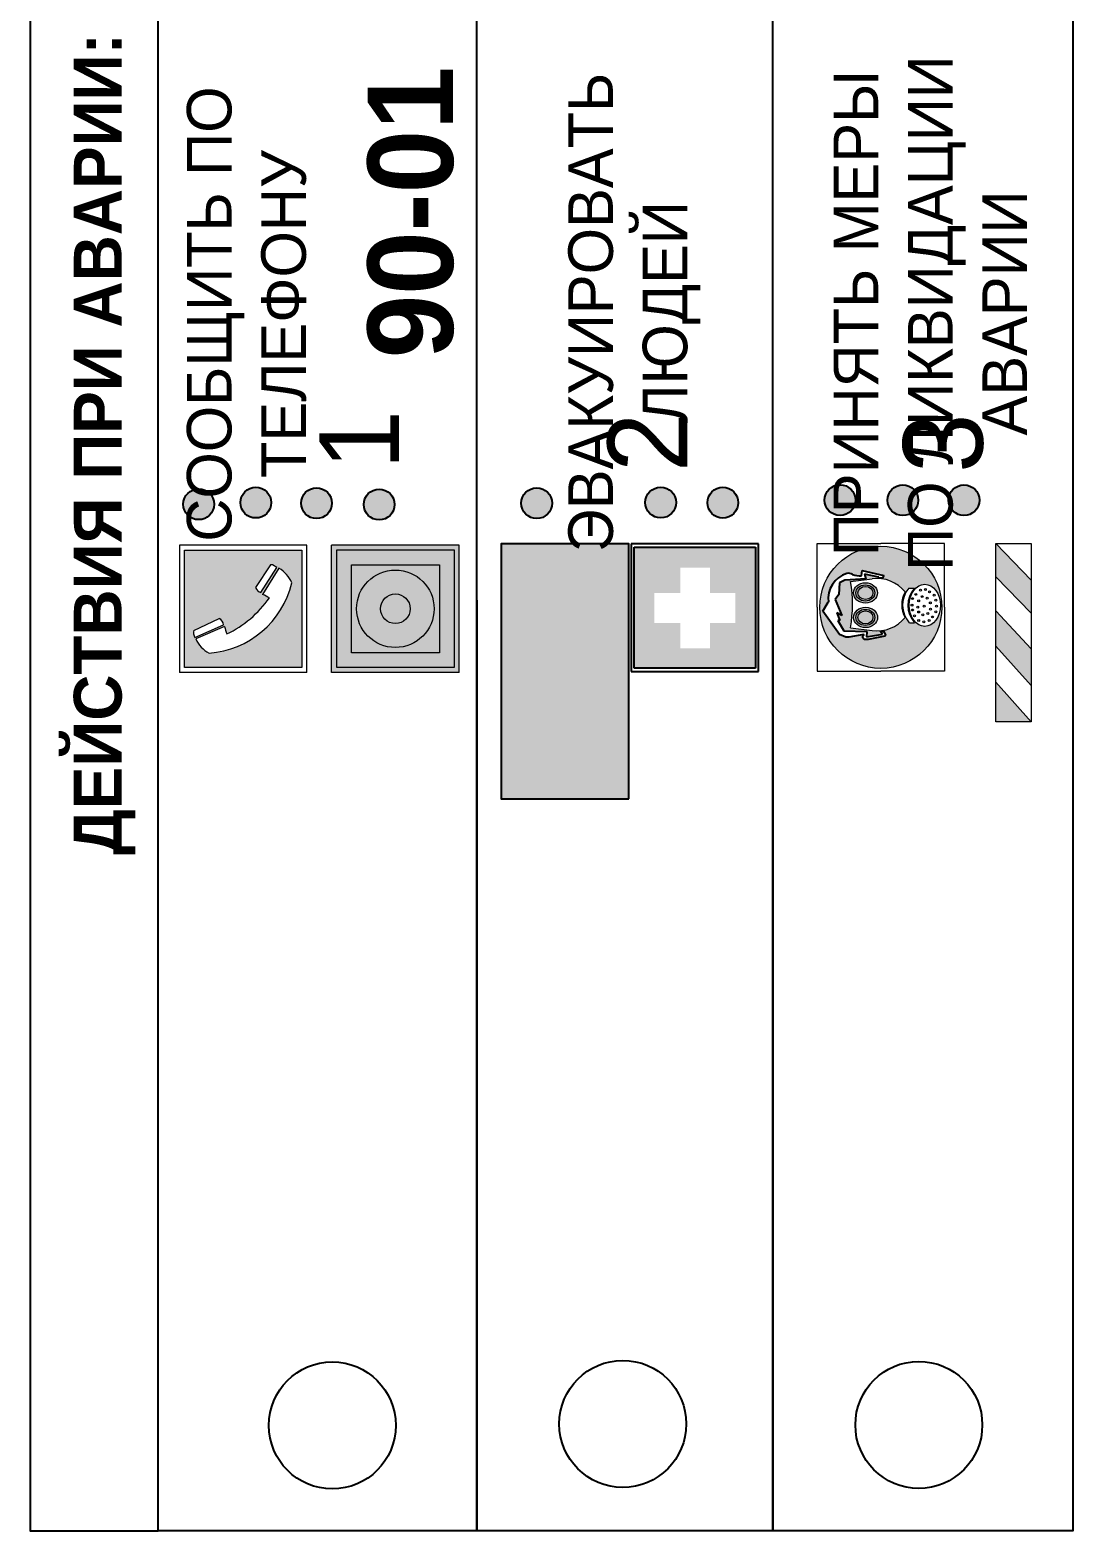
# Model space of a CAD drawing. Header units: millimetres. Extents: x 13114 to 67229, y 22859 to 38520.
# Drawn here: x 19769.4 to 19834.9, y 30333 to 30427.3 of the extents above; entities that cross this region are included whole.
import ezdxf

# ---------------------------------------------------------------- set-up
doc = ezdxf.new("R2010")
doc.units = ezdxf.units.MM
doc.styles.add('обычный', font='arial.ttf')

# ---------------------------------------------------------------- blocks, each defined once
blk = doc.blocks.new('A$C38D26F80')
h = blk.add_hatch(color=5)
h.dxf.hatch_style = 1
h.paths.add_polyline_path([(-8.77, -4.48, 1), (-0.19, -4.48, 1)])
h.paths.add_polyline_path([(-6.75, -3.58), (-6.75, -3.31), (-6.62, -3.22), (-6.5, -3.22), (-6.42, -3.3), (-6.39, -3.28), (-6.59, -2.23), (-6.59, -2.01), (-6.38, -1.58), (-4.76, -0.4), (-4.13, -0.79, -0.362848), (-2.1, -2.1, -0.201049), (-2.17, -2.48, 0.085434), (-2.26, -3.13), (-1.9, -3.16), (-2.25, -4.7), (-2.4, -4.59), (-2.43, -4.34), (-2.36, -4.34), (-2.14, -3.34), (-2.47, -3.42), (-2.58, -1.95), (-2.77, -1.58), (-3.58, -1.52), (-3.92, -1.26), (-5.05, -1.73), (-4.87, -1.39), (-5.41, -1.6), (-5.41, -1.46), (-6.13, -1.87), (-6.18, -3.5), (-6.56, -3.47), (-6.37, -4.59), (-6.16, -4.43), (-6.16, -4.66), (-6.36, -4.79), (-6.37, -4.8), (-6.51, -4.76)], flags=16)
h.paths.add_polyline_path([(-6.51, -4.76), (-6.36, -4.79), (-6.37, -4.8)], flags=0)
h.paths.add_polyline_path([(-5.92, -2.34, 0.089508), (-2.67, -2.35), (-2.48, -3.88, -0.268602), (-3.4, -6.18, 0.262449), (-5.2, -6.18, -0.268602), (-6.11, -3.88)], flags=16)
edge = h.paths.add_edge_path(flags=16)
edge.add_ellipse((-5.19, -3.41), major_axis=(0, 0.842), ratio=0.848992, start_angle=0, end_angle=360)
edge = h.paths.add_edge_path(flags=0)
edge.add_ellipse((-5.19, -3.39), major_axis=(0, 0.665), ratio=0.853798, start_angle=0, end_angle=360)
edge = h.paths.add_edge_path(flags=0)
edge.add_ellipse((-5.19, -3.4), major_axis=(0, 0.528), ratio=0.864094, start_angle=0, end_angle=360)
edge = h.paths.add_edge_path(flags=16)
edge.add_ellipse((-3.47, -3.4), major_axis=(0, 0.842), ratio=0.848992, start_angle=0, end_angle=360)
h.paths.add_polyline_path([(-3.13, -6.45), (-3.13, -6.84, 0.383174), (-5.57, -6.85), (-5.57, -6.49, -0.369952)], flags=16)
edge = h.paths.add_edge_path(flags=0)
edge.add_ellipse((-3.47, -3.39), major_axis=(0, 0.665), ratio=0.853798, start_angle=0, end_angle=360)
edge = h.paths.add_edge_path(flags=0)
edge.add_ellipse((-3.47, -3.4), major_axis=(0, 0.528), ratio=0.864094, start_angle=0, end_angle=360)
edge = h.paths.add_edge_path(flags=16)
edge.add_ellipse((-4.34, -7.57), major_axis=(-1.48, 0), ratio=0.744955, start_angle=0, end_angle=360)
h.paths.add_polyline_path([(-5.01, -6.85, -1), (-5.15, -6.85, -1)], flags=0)
h.paths.add_polyline_path([(-5.33, -7.14, -1), (-5.47, -7.14, -1)], flags=0)
h.paths.add_polyline_path([(-4.61, -6.71, -1), (-4.74, -6.71, -1)], flags=16)
h.paths.add_polyline_path([(-5.43, -7.51, -1), (-5.57, -7.51, -1)], flags=0)
h.paths.add_polyline_path([(-4.26, -6.67, -1), (-4.4, -6.67, -1)], flags=16)
h.paths.add_polyline_path([(-4.74, -7.14, -1), (-4.88, -7.14, -1)], flags=0)
h.paths.add_polyline_path([(-4.93, -7.43, -1), (-5.07, -7.43, -1)], flags=0)
h.paths.add_polyline_path([(-4.41, -7.07, -1), (-4.54, -7.07, -1)], flags=0)
h.paths.add_polyline_path([(-5.33, -7.87, -1), (-5.46, -7.87, -1)], flags=0)
h.paths.add_polyline_path([(-3.8, -6.71, -1), (-3.94, -6.71, -1)], flags=16)
h.paths.add_polyline_path([(-4.85, -7.78, -1), (-4.98, -7.78, -1)], flags=0)
h.paths.add_polyline_path([(-3.96, -7.14, -1), (-4.1, -7.14, -1)], flags=0)
h.paths.add_polyline_path([(-4.33, -7.53, -1), (-4.47, -7.53, -1)], flags=0)
h.paths.add_polyline_path([(-5.09, -8.12, -1), (-5.23, -8.12, -1)], flags=0)
h.paths.add_polyline_path([(-3.5, -6.94, -1), (-3.64, -6.94, -1)], flags=0)
h.paths.add_polyline_path([(-4.54, -7.97, -1), (-4.68, -7.97, -1)], flags=0)
h.paths.add_polyline_path([(-3.66, -7.39, -1), (-3.8, -7.39, -1)], flags=0)
h.paths.add_polyline_path([(-4.73, -8.35, -1), (-4.86, -8.35, -1)], flags=0)
h.paths.add_polyline_path([(-4.09, -7.96, -1), (-4.23, -7.96, -1)], flags=0)
h.paths.add_polyline_path([(-3.77, -7.74, -1), (-3.91, -7.74, -1)], flags=0)
h.paths.add_polyline_path([(-3.22, -7.27, -1), (-3.35, -7.27, -1)], flags=0)
h.paths.add_polyline_path([(-4.34, -8.4, -1), (-4.47, -8.4, -1)], flags=0)
h.paths.add_polyline_path([(-3.16, -7.61, -1), (-3.3, -7.61, -1)], flags=0)
h.paths.add_polyline_path([(-3.9, -8.35, -1), (-4.04, -8.35, -1)], flags=0)
h.paths.add_polyline_path([(-3.32, -7.91, -1), (-3.46, -7.91, -1)], flags=0)
h.paths.add_polyline_path([(-3.55, -8.23, -1), (-3.69, -8.23, -1)], flags=0)
at = {"color": 5, "lineweight": 5}
for p, q in [((-4.48, 0), (-8.96, 0)), ((-8.96, 0), (-8.96, -4.48)), ((-4.48, 0), (0, 0)), ((0, 0), (0, -4.48)), ((-6.38, -1.58), (-4.76, -0.4)), ((-4.76, -0.4), (-4.13, -0.79)), ((-6.59, -2.01), (-6.38, -1.58)), ((-6.59, -2.23), (-6.59, -2.01)), ((-6.13, -1.87), (-6.18, -3.5)), ((-5.41, -1.46), (-6.13, -1.87)), ((-4.87, -1.39), (-5.41, -1.6)), ((-5.41, -1.6), (-5.41, -1.46)), ((-3.92, -1.26), (-5.05, -1.73)), ((-5.05, -1.73), (-4.87, -1.39)), ((-3.58, -1.52), (-3.92, -1.26)), ((-2.77, -1.58), (-3.58, -1.52)), ((-2.58, -1.95), (-2.77, -1.58)), ((-2.47, -3.42), (-2.58, -1.95)), ((-6.39, -3.28), (-6.59, -2.23)), ((-5.92, -2.34), (-6.11, -3.88)), ((-2.67, -2.34), (-2.48, -3.88)), ((-1.9, -3.16), (-2.26, -3.13)), ((-2.25, -4.7), (-1.9, -3.16)), ((-6.75, -3.31), (-6.62, -3.22)), ((-6.75, -3.58), (-6.75, -3.31)), ((-6.51, -4.76), (-6.75, -3.58)), ((-6.62, -3.22), (-6.5, -3.22)), ((-6.18, -3.5), (-6.56, -3.47)), ((-6.56, -3.47), (-6.37, -4.59)), ((-6.5, -3.22), (-6.42, -3.3)), ((-6.42, -3.3), (-6.39, -3.28)), ((-2.14, -3.34), (-2.47, -3.42)), ((-2.36, -4.34), (-2.14, -3.34)), ((-8.96, -8.96), (-8.96, -4.48)), ((-6.37, -4.8), (-6.51, -4.76)), ((-6.37, -4.59), (-6.16, -4.43)), ((-6.16, -4.66), (-6.37, -4.8)), ((-6.16, -4.43), (-6.16, -4.66)), ((-2.43, -4.34), (-2.4, -4.59)), ((-2.43, -4.34), (-2.36, -4.34)), ((-2.4, -4.59), (-2.25, -4.7)), ((0, -8.96), (0, -4.48)), ((-5.57, -6.49), (-5.57, -6.85)), ((-3.13, -6.45), (-3.13, -6.84)), ((-4.48, -8.96), (-8.96, -8.96)), ((-4.48, -8.96), (0, -8.96))]:
    blk.add_line(p, q, dxfattribs=at)
at = {"color": 5}
for p, q in [((-6.38, -1.58), (-4.76, -0.4)), ((-4.76, -0.4), (-4.13, -0.79)), ((-6.59, -2.01), (-6.38, -1.58)), ((-6.59, -2.23), (-6.59, -2.01)), ((-6.13, -1.87), (-6.18, -3.5)), ((-5.41, -1.46), (-6.13, -1.87)), ((-4.87, -1.39), (-5.41, -1.6)), ((-5.41, -1.6), (-5.41, -1.46)), ((-3.92, -1.26), (-5.05, -1.73)), ((-5.05, -1.73), (-4.87, -1.39)), ((-3.58, -1.52), (-3.92, -1.26)), ((-2.77, -1.58), (-3.58, -1.52)), ((-2.58, -1.95), (-2.77, -1.58)), ((-2.47, -3.42), (-2.58, -1.95)), ((-6.39, -3.28), (-6.59, -2.23)), ((-2.26, -3.13), (-1.9, -3.16)), ((-1.9, -3.16), (-2.25, -4.7)), ((-6.75, -3.31), (-6.62, -3.22)), ((-6.75, -3.58), (-6.75, -3.31)), ((-6.51, -4.76), (-6.75, -3.58)), ((-6.62, -3.22), (-6.5, -3.22)), ((-6.18, -3.5), (-6.56, -3.47)), ((-6.56, -3.47), (-6.37, -4.59)), ((-6.5, -3.22), (-6.42, -3.3)), ((-6.42, -3.3), (-6.39, -3.28)), ((-2.14, -3.34), (-2.47, -3.42)), ((-2.36, -4.34), (-2.14, -3.34)), ((-6.37, -4.8), (-6.51, -4.76)), ((-6.36, -4.79), (-6.51, -4.76)), ((-6.37, -4.59), (-6.16, -4.43)), ((-6.16, -4.66), (-6.37, -4.8)), ((-6.16, -4.66), (-6.36, -4.79)), ((-6.16, -4.43), (-6.16, -4.66)), ((-2.4, -4.59), (-2.43, -4.34)), ((-2.43, -4.34), (-2.36, -4.34)), ((-2.25, -4.7), (-2.4, -4.59))]:
    blk.add_line(p, q, dxfattribs=at)
at = {"color": 5, "lineweight": 5}
for centre, radius in [((-4.48, -4.48), 4.29), ((-5.4, -7.14), 0.0678), ((-5.08, -6.85), 0.0678), ((-5, -7.43), 0.0678), ((-4.81, -7.14), 0.0678), ((-4.67, -6.71), 0.0678), ((-4.47, -7.07), 0.0678), ((-4.33, -6.67), 0.0678), ((-4.03, -7.14), 0.0678), ((-3.87, -6.71), 0.0678), ((-3.73, -7.39), 0.0678), ((-3.57, -6.94), 0.0678), ((-3.28, -7.27), 0.0678), ((-5.5, -7.51), 0.0678), ((-5.4, -7.87), 0.0678), ((-5.16, -8.12), 0.0678), ((-4.91, -7.78), 0.0678), ((-4.79, -8.35), 0.0678), ((-4.61, -7.97), 0.0678), ((-4.4, -7.53), 0.0678), ((-4.4, -8.4), 0.0678), ((-4.16, -7.96), 0.0678), ((-3.97, -8.35), 0.0678), ((-3.84, -7.74), 0.0678), ((-3.62, -8.23), 0.0678), ((-3.39, -7.91), 0.0678), ((-3.23, -7.61), 0.0678)]:
    blk.add_circle(centre, radius, dxfattribs=at)
at = {"color": 5}
for centre, radius, start, end in [((-3.89, -2.66), 1.88, 17.387, 97.1599), ((-2.6, -2.2), 0.511, 326.3906, 11.8614), ((-0.35, -3.07), 1.91, 162.2553, 181.7878)]:
    blk.add_arc(centre, radius, start, end, dxfattribs=at)
at = {"color": 5, "lineweight": 5}
for centre, radius, start, end in [((-2.6, -2.2), 0.513, 326.4781, 11.7739), ((-4.28, 6.66), 9.15, 259.6987, 280.1569), ((-0.47, -3.05), 1.79, 161.5846, 182.4584), ((-3.66, -4.24), 2.47, 171.573, 231.7124), ((-4.93, -4.24), 2.47, 308.2876, 8.427), ((-4.33, -7.88), 1.87, 50.358, 131.5662), ((-4.3, -7.78), 1.83, 60.5889, 119.4111), ((-4.34, -8.2), 1.82, 48.4943, 132.3565)]:
    blk.add_arc(centre, radius, start, end, dxfattribs=at)
for centre, major_axis, ratio in [((-5.19, -3.41), (0, 0.842), 0.848992), ((-5.19, -3.39), (0, 0.665), 0.853798), ((-5.19, -3.4), (0, 0.528), 0.864094), ((-3.47, -3.4), (0, 0.842), 0.848992), ((-3.47, -3.39), (0, 0.665), 0.853798), ((-3.47, -3.4), (0, 0.528), 0.864094), ((-4.34, -7.57), (-1.48, 0), 0.744955)]:
    blk.add_ellipse(centre, major_axis=major_axis, ratio=ratio, dxfattribs=at)
blk = doc.blocks.new('A$C47DD6509')
at = {"lineweight": 5}
for points in [[(-8.691, 0), (-11.193, 0), (-11.193, -2.219)], [(-4.218, 0), (-6.447, 0), (-8.914, -2.219), (-6.606, -2.219)], [(0, 0), (-2.089, 0), (-4.357, -2.219), (-2.288, -2.219)]]:
    blk.add_hatch(color=242, dxfattribs=at).paths.add_polyline_path(points)
at = {"color": 242, "lineweight": 5}
for p, q in [((-11.193, -2.219), (-8.691, 0)), ((-11.193, -2.219), (-11.193, 0)), ((-11.193, 0), (-8.691, 0)), ((-11.193, 0), (0, 0)), ((-8.914, -2.219), (-6.447, 0)), ((-6.606, -2.219), (-4.218, 0)), ((-4.357, -2.219), (-2.089, 0)), ((-2.288, -2.219), (0, 0)), ((0, 0), (0, -2.219)), ((0, -2.219), (-11.193, -2.219))]:
    blk.add_line(p, q, dxfattribs=at)
blk = doc.blocks.new('A$C32E8229D')
at = {"true_color": 0xffffff}
blk.add_hatch(color=7, dxfattribs=at).paths.add_polyline_path([(0, 0), (0, -8), (16, -8), (16, 0)])
h = blk.add_hatch(color=126)
h.paths.add_polyline_path([(0.2, -0.2), (15.8, -0.2), (15.8, -7.8), (0.2, -7.8)])
h.paths.add_polyline_path([(13.492, -2.045), (12.079, -2.045), (11.368, -2.625, 0.162397), (11.289, -2.839), (11.289, -3.633), (10.352, -3.633), (10.352, -4.047), (11.684, -4.047), (11.684, -3.477), (12.26, -4.279), (11.289, -5.103), (11.289, -6.781), (11.853, -6.781), (11.853, -5.443), (12.798, -4.643), (12.798, -5.939), (14.462, -5.939), (14.462, -5.389), (13.45, -5.389), (13.45, -3.967), (12.458, -2.586), (13.151, -2.586), (13.694, -3.343), (14.176, -2.998)], flags=16)
h.paths.add_polyline_path([(10.741, -1.821, 1), (11.797, -1.821, 1)], flags=16)
h.paths.add_polyline_path([(9.387, -3.588), (5.989, -3.588), (6.561, -3.026), (5.911, -3.026), (5.105, -3.833), (5.911, -4.64), (6.561, -4.64), (5.989, -4.093), (9.387, -4.093)], flags=16)
h.paths.add_polyline_path([(4.289, -1.083), (1.724, -1.083), (1.724, -6.601), (4.289, -6.601)], flags=16)
at = {"color": 126}
blk.add_lwpolyline([(16, -8), (0, -8), (0, 0), (16, 0)], close=True, dxfattribs=at)
blk = doc.blocks.new('A$C18900ED3')
h = blk.add_hatch(color=126)
h.paths.add_polyline_path([(-0.18, -0.18), (-7.02, -0.18), (-7.02, -7.02), (-0.18, -7.02)])
h.paths.add_polyline_path([(-5.889, -4.459), (-5.889, -2.771), (-4.456, -2.771), (-4.456, -1.308), (-2.767, -1.308), (-2.767, -2.771), (-1.334, -2.771), (-1.334, -4.459), (-2.767, -4.459), (-2.767, -5.892), (-4.456, -5.892), (-4.456, -4.459)], flags=16)
at = {"color": 126}
for p, q in [((-7.2, 0), (-7.2, -7.2)), ((0, 0), (-7.2, 0)), ((0, -7.2), (0, 0)), ((-7.02, -7.02), (-7.02, -0.18)), ((-7.02, -0.18), (-0.18, -0.18)), ((-0.18, -0.18), (-0.18, -7.02)), ((-7.2, -7.2), (0, -7.2)), ((-0.18, -7.02), (-7.02, -7.02))]:
    blk.add_line(p, q, dxfattribs=at)
blk = doc.blocks.new('A$C456E1F9C')
at = {"lineweight": 5}
h = blk.add_hatch(color=242, dxfattribs=at)
h.paths.add_polyline_path([(0.51, -1.47), (0.51, -13.26), (12.29, -13.26), (12.29, -1.47)])
h.paths.add_polyline_path([(5.42, -4.95, -0.254479), (4.78, -5.4), (3.52, -2.53, -0.209735), (4.23, -2.4)], flags=16)
h.paths.add_polyline_path([(8.53, -8.6), (10.87, -10.17), (10.54, -10.76), (8.03, -9.13, -0.192251)], flags=16)
h.paths.add_polyline_path([(4.61, -5.49, 0.005518), (3.87, -5.72, 0.128647), (7.49, -10.01, 0.00809), (7.83, -9.33), (10.47, -10.97, -0.16736), (8.99, -12.25, -0.327862), (1.95, -3.95, -0.166952), (3.36, -2.62)], flags=16)
at = {"color": 242, "lineweight": 5}
for p, q in [((0, -13.77), (0, -0.97)), ((12.8, -0.97), (0, -0.97)), ((12.8, -13.77), (12.8, -0.97)), ((4.61, -5.49), (3.36, -2.62)), ((3.52, -2.53), (4.78, -5.4)), ((4.23, -2.4), (5.42, -4.95)), ((10.81, -10.12), (8.53, -8.6)), ((7.83, -9.33), (10.47, -10.97)), ((8.03, -9.13), (10.54, -10.76)), ((10.54, -10.76), (10.8, -10.3)), ((10.8, -10.3), (10.81, -10.12)), ((0, -13.77), (12.8, -13.77))]:
    blk.add_line(p, q, dxfattribs=at)
blk.add_lwpolyline([(0.51, -1.47), (12.29, -1.47), (12.29, -13.26), (0.51, -13.26)], close=True, dxfattribs=at)
for centre, radius, start, end in [((4.59, -5.34), 2.99, 114.2845, 152.1974), ((4.02, -3.27), 0.891, 76.3284, 123.7092), ((11.12, -3.31), 9.19, 183.9915, 256.6009), ((14.98, -39.1), 35.17, 107.1487, 108.4135), ((13.86, -0.94), 11.08, 205.5536, 234.8762), ((4.68, -4.59), 0.824, 276.9621, 334.0723), ((8.94, -9.5), 0.989, 114.4092, 157.9388), ((-13.31, 0.8), 23.44, 332.5487, 334.4027), ((7.87, -9.46), 3, 291.9291, 329.9329)]:
    blk.add_arc(centre, radius, start, end, dxfattribs=at)
blk = doc.blocks.new('A$C54414219')
at = {"true_color": 0xffffff}
h = blk.add_hatch(color=7, dxfattribs=at)
h.paths.add_polyline_path([(2.39, -9.45), (2.39, -18.3), (11.23, -18.3), (11.23, -9.45)], flags=0)
h.paths.add_polyline_path([(10.71, -13.87, -1), (2.92, -13.87, -1)], flags=0)
h.paths.add_polyline_path([(8.3, -13.87, -1), (5.33, -13.87, -1)], flags=0)
h.paths.add_polyline_path([(0.41, -7.47), (0.41, -20.27), (13.21, -20.27), (13.21, -7.47)])
h.paths.add_polyline_path([(0.92, -19.77), (12.71, -19.77), (12.71, -7.98), (0.92, -7.98)], flags=16)
h.paths.add_polyline_path([(11.23, -9.45), (11.23, -18.3), (2.39, -18.3), (2.39, -9.45)], flags=0)
at = {"lineweight": 5}
h = blk.add_hatch(color=242, dxfattribs=at)
h.paths.add_polyline_path([(12.71, -7.98), (0.92, -7.98), (0.92, -19.77), (12.71, -19.77)])
h.paths.add_polyline_path([(11.23, -18.3), (2.39, -18.3), (2.39, -9.45), (11.23, -9.45)], flags=16)
h.paths.add_polyline_path([(10.71, -13.87, -1), (2.92, -13.87, -1)], flags=0)
h.paths.add_polyline_path([(8.3, -13.87, -1), (5.33, -13.87, -1)], flags=0)
at = {"true_color": 0xffffff}
h = blk.add_hatch(color=7, dxfattribs=at)
h.paths.add_polyline_path([(2.39, -9.45), (2.39, -18.3), (11.23, -18.3), (11.23, -9.45)])
h.paths.add_polyline_path([(10.71, -13.87, -1), (2.92, -13.87, -1)], flags=16)
h.paths.add_polyline_path([(8.3, -13.87, -1), (5.33, -13.87, -1)], flags=0)
at = {"lineweight": 5}
h = blk.add_hatch(color=242, dxfattribs=at)
h.paths.add_polyline_path([(2.92, -13.87, 1), (10.71, -13.87, 1)])
h.paths.add_polyline_path([(8.3, -13.87, -1), (5.33, -13.87, -1)], flags=16)
at = {"color": 242, "lineweight": 5}
for p, q in [((0.41, -20.27), (0.41, -7.47)), ((0.41, -7.47), (13.21, -7.47)), ((0.41, -7.47), (13.21, -7.47)), ((13.21, -20.27), (13.21, -7.47)), ((0.41, -20.27), (13.21, -20.27))]:
    blk.add_line(p, q, dxfattribs=at)
for points in [[(0.92, -7.98), (12.71, -7.98), (12.71, -19.77), (0.92, -19.77)], [(2.39, -9.45), (11.23, -9.45), (11.23, -18.3), (2.39, -18.3)]]:
    blk.add_lwpolyline(points, close=True, dxfattribs=at)
for radius in [3.89, 1.49]:
    blk.add_circle((6.81, -13.87), radius, dxfattribs=at)

msp = doc.modelspace()

# ---------------------------------------------------------------- hatches: boundary and pattern name
at = {"lineweight": 0}
h = msp.add_hatch(color=256, dxfattribs=at)
h.dxf.hatch_style = 1
h.paths.add_polyline_path([(19821.221, 30397.753, 1), (19819.289, 30397.753, 1)])
h = msp.add_hatch(color=256, dxfattribs=at)
h.dxf.hatch_style = 1
h.paths.add_polyline_path([(19828.999, 30397.75, 1), (19827.067, 30397.75, 1)])
h = msp.add_hatch(color=256, dxfattribs=at)
h.dxf.hatch_style = 1
h.paths.add_polyline_path([(19780.974, 30397.494, 1), (19779.042, 30397.494, 1)])
h = msp.add_hatch(color=256, dxfattribs=at)
h.dxf.hatch_style = 1
h.paths.add_polyline_path([(19784.558, 30397.598, 1), (19782.626, 30397.598, 1)])
h = msp.add_hatch(color=256, dxfattribs=at)
h.dxf.hatch_style = 1
h.paths.add_polyline_path([(19788.368, 30397.56, 1), (19786.436, 30397.56, 1)])
h = msp.add_hatch(color=256, dxfattribs=at)
h.dxf.hatch_style = 1
h.paths.add_polyline_path([(19792.297, 30397.477, 1), (19790.365, 30397.477, 1)])
h = msp.add_hatch(color=256, dxfattribs=at)
h.dxf.hatch_style = 1
h.paths.add_polyline_path([(19802.183, 30397.562, 1), (19800.252, 30397.562, 1)])
h = msp.add_hatch(color=256, dxfattribs=at)
h.dxf.hatch_style = 1
h.paths.add_polyline_path([(19809.964, 30397.602, 1), (19808.032, 30397.602, 1)])
h = msp.add_hatch(color=256, dxfattribs=at)
h.dxf.hatch_style = 1
h.paths.add_polyline_path([(19813.865, 30397.594, 1), (19811.933, 30397.594, 1)])
h = msp.add_hatch(color=256, dxfattribs=at)
h.dxf.hatch_style = 1
h.paths.add_polyline_path([(19825.163, 30397.747, 1), (19823.231, 30397.747, 1)])

# ---------------------------------------------------------------- linework, layer by layer
for points in [[(19777.472, 30333.049), (19777.472, 30476.815), (19769.421, 30476.815), (19769.421, 30333.049)], [(19777.472, 30333.049), (19777.472, 30476.815), (19834.872, 30476.815), (19834.872, 30333.049)]]:
    msp.add_lwpolyline(points, close=True)
for points in [[(19797.468, 30391.465), (19797.468, 30333.049), (19797.468, 30476.815)], [(19816.042, 30391.465), (19816.042, 30333.049), (19816.042, 30476.815)]]:
    msp.add_lwpolyline(points)
for centre, radius in [((19820.255, 30397.753), 0.966), ((19828.033, 30397.75), 0.966), ((19780.008, 30397.494), 0.966), ((19783.592, 30397.598), 0.966), ((19787.402, 30397.56), 0.966), ((19791.331, 30397.477), 0.966), ((19801.217, 30397.562), 0.966), ((19808.998, 30397.602), 0.966), ((19812.899, 30397.594), 0.966), ((19824.197, 30397.747), 0.966), ((19788.392, 30339.674), 3.984), ((19806.621, 30339.768), 3.984), ((19825.199, 30339.707), 3.984)]:
    msp.add_circle(centre, radius)

# ---------------------------------------------------------------- block references
at = {"xscale": -1, "rotation": 90}
msp.add_blockref('A$C32E8229D', (19798.995, 30395.002), dxfattribs=at)
at = {"rotation": 90}
for name, p, xscale, yscale, zscale in [('A$C18900ED3', (19807.144, 30395.002), 1.111111111007631, 1.111111111007631, 1.111111111007631), ('A$C38D26F80', (19818.814, 30395.026), 0.8928571427240968, 0.8928571427240968, 0.8928571427240968), ('A$C456E1F9C', (19778.191, 30386.937), 0.625, 0.625, 0.625), ('A$C54414219', (19783.679, 30386.68), 0.625, 0.625, 0.625)]:
    msp.add_blockref(name, p, dxfattribs=dict(at, xscale=xscale, yscale=yscale, zscale=zscale))
at = {"color": 242, "true_color": 0xc1121c, "rotation": 90}
msp.add_blockref('A$C47DD6509', (19830.031, 30395.025), dxfattribs=at)

# ---------------------------------------------------------------- texts
at = {"lineweight": 0, "attachment_point": 5, "rotation": 90, "style": 'обычный'}
for s, insert, char_height, width in [('{\\fProxima Nova Rg|b1|i0|c204|p2;ДЕЙСТВИЯ ПРИ АВАРИИ: СОХРАНЯЙТЕ СПОКОЙСТВИЕ\\H1.6644x; }', (19774.104, 30431.995), 3, 175.17361), ('{\\fProxima Nova Rg|b0|i0|c204|p2;ПРИНЯТЬ МЕРЫ \\PПО ЛИКВИДАЦИИ \\PАВАРИИ}', (19825.92, 30409.496), 2.8, 126.64835), ('{\\fProxima Nova Rg|b1|i0|c204|p2;\\H1.0714x;90-01\\fProxima Nova Rg|b0|i0|c204|p2;\\H0.93331x; \\H1.3449x; }', (19793.323, 30415.819), 5, 126.64835), ('{\\fProxima Nova Rg|b0|i0|c204|p2;ЭВАКУИРОВАТЬ \\PЛЮДЕЙ}', (19807.341, 30409.535), 2.8, 126.64835), ('{\\fProxima Nova Rg|b0|i0|c204|p2;СООБЩИТЬ ПО \\PТЕЛЕФОНУ}', (19783.019, 30409.433), 2.8, 126.64835), ('{\\fProxima Nova Rg|b0|i0|c204|p2;1\\H1.1667x; }', (19790.085, 30401.535), 5, 126.64835), ('{\\fProxima Nova Rg|b0|i0|c204|p2;2\\H1.1967x; }', (19808.168, 30401.385), 5, 126.64835), ('{\\fProxima Nova Rg|b0|i0|c204|p2;3\\H1.1967x; }', (19826.745, 30401.323), 5, 126.64835)]:
    msp.add_mtext(s, dxfattribs=dict(at, insert=insert, char_height=char_height, width=width))

doc.saveas('drawing.dxf')
